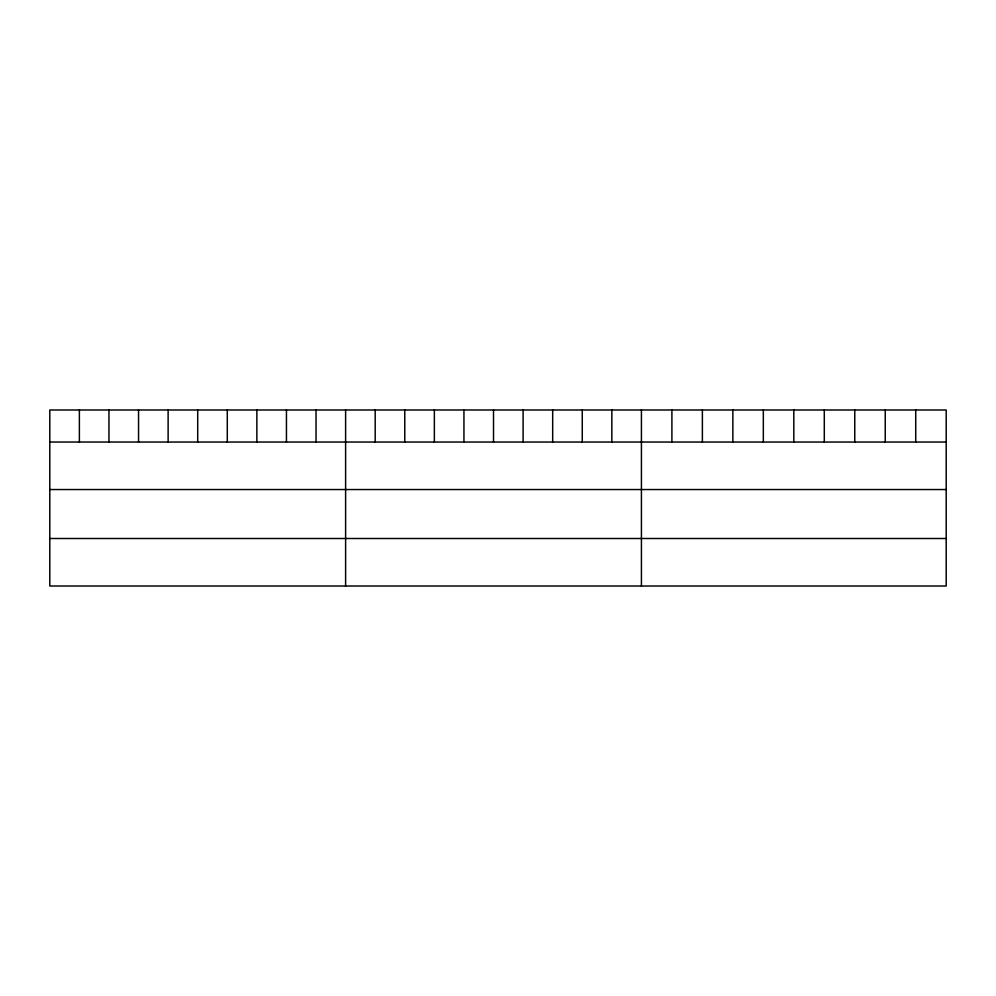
<?xml version="1.0" encoding="UTF-8"?>
<svg xmlns="http://www.w3.org/2000/svg" width="996" height="996" viewBox="0 0 996 996"><rect width="100%" height="100%" fill="white"/><g stroke="black" fill="none" stroke-linecap="round" stroke-linejoin="round"><path stroke-width="1.49" d="M946.2 442.037L946.2 586.009L49.8 586.009L49.8 409.991L946.2 409.991L946.2 442.037L49.8 442.037M49.8 489.546L946.2 489.546M49.8 538.5L946.2 538.5M915.722 409.991L915.722 442.037M885.245 409.991L885.245 442.037M854.767 409.991L854.767 442.037M824.29 409.991L824.29 442.037M793.812 409.991L793.812 442.037M763.334 409.991L763.334 442.037M732.857 409.991L732.857 442.037M702.379 409.991L702.379 442.037M671.902 409.991L671.902 442.037M641.424 409.991L641.424 586.009M611.843 409.991L611.843 442.037M582.262 409.991L582.262 442.037M552.68 409.991L552.68 442.037M523.099 409.991L523.099 442.037M493.518 409.991L493.518 442.037M463.937 409.991L463.937 442.037M434.356 409.991L434.356 442.037M404.774 409.991L404.774 442.037M375.193 409.991L375.193 442.037M345.612 409.991L345.612 586.009M316.031 409.991L316.031 442.037M286.45 409.991L286.45 442.037M256.868 409.991L256.868 442.037M227.287 409.991L227.287 442.037M197.706 409.991L197.706 442.037M168.125 409.991L168.125 442.037M138.544 409.991L138.544 442.037M108.962 409.991L108.962 442.037M79.381 409.991L79.381 442.037"/></g></svg>
